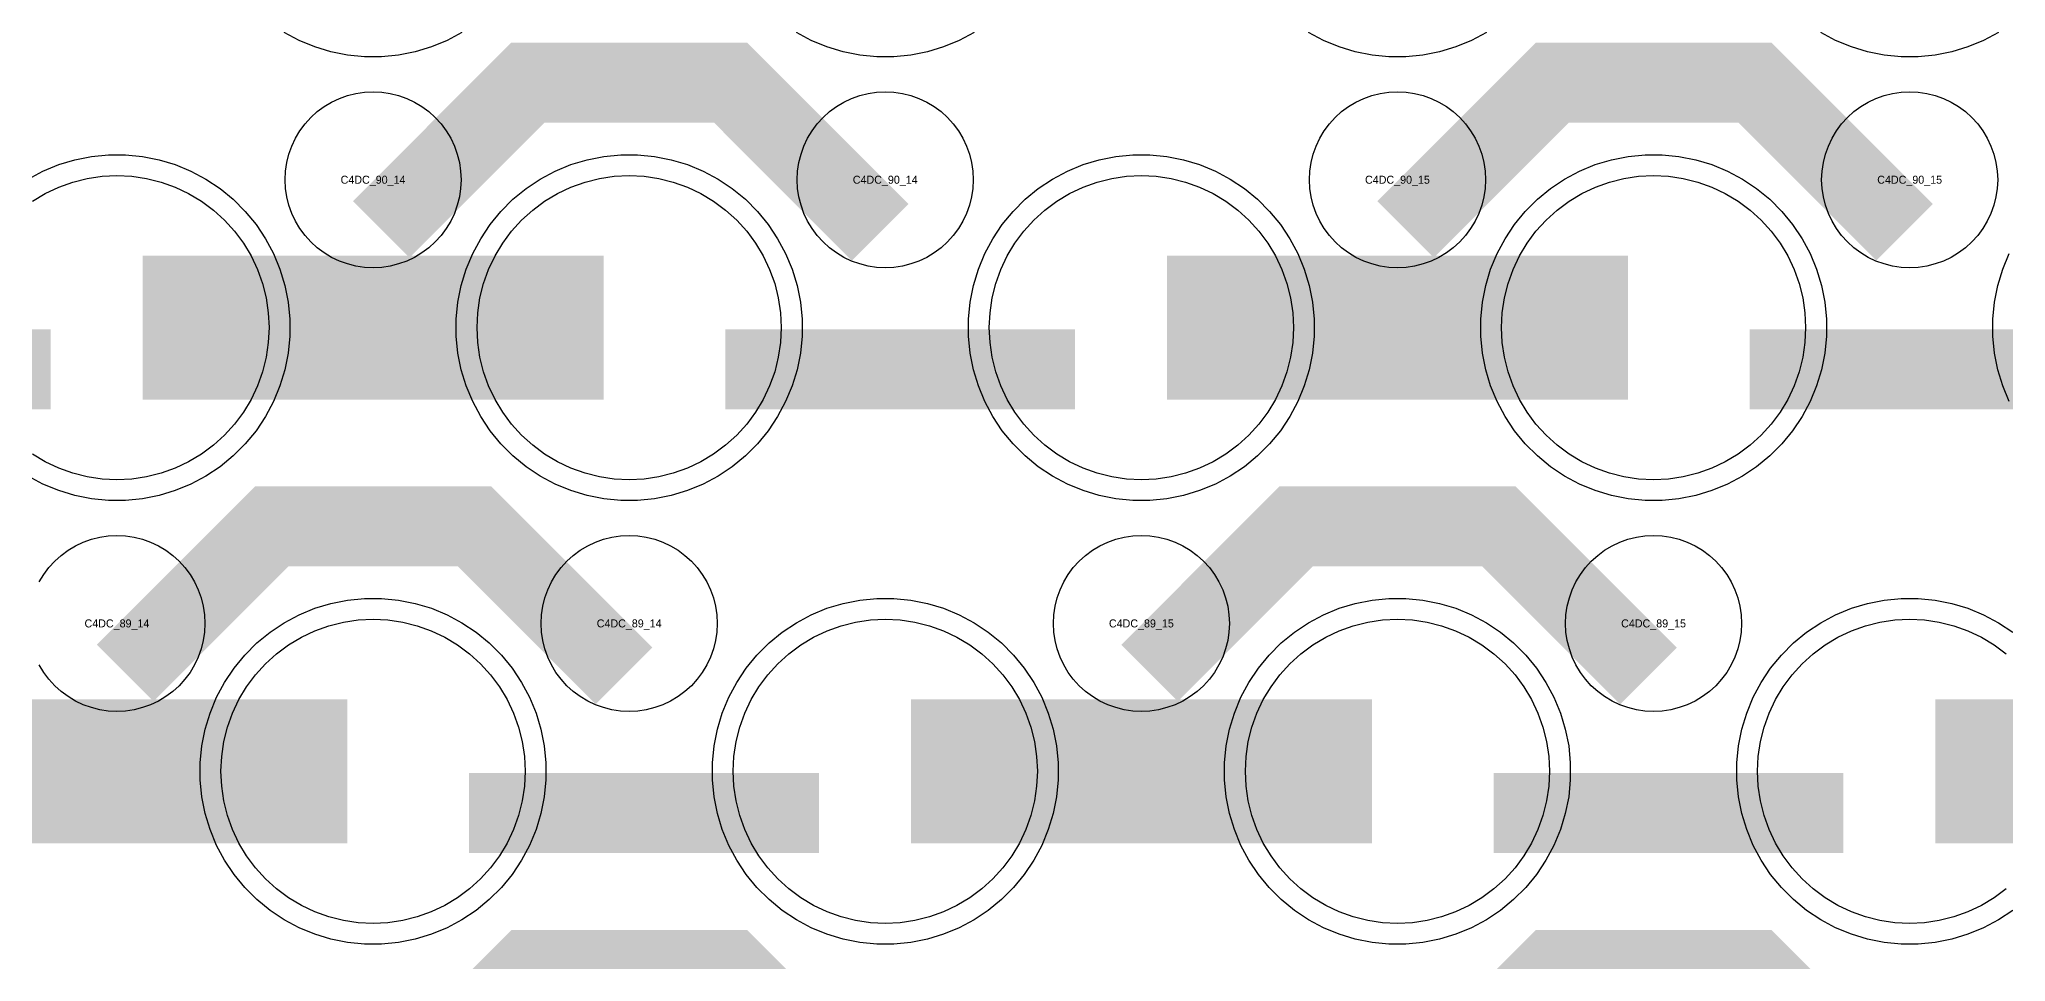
# Model space of a CAD drawing. Extents: x -11880 to 11880, y -14992 to 14992.
# Drawn here: x -7544 to -6930, y -2567 to -2279 of the extents above; entities that cross this region are included whole.
import ezdxf
from ezdxf.enums import TextEntityAlignment as Align

# ---------------------------------------------------------------- set-up
doc = ezdxf.new("R2010")
doc.units = 0
doc.header["$MEASUREMENT"] = 0
for name, color, linetype in [('GDS_775_DT_237', 138, 'CONTINUOUS'), ('RDL1_FS', 34, 'CONTINUOUS'), ('RDL_BS', 160, 'CONTINUOUS')]:
    doc.layers.add(name, color=color, linetype=linetype)

msp = doc.modelspace()

# ---------------------------------------------------------------- linework, layer by layer
at = {"layer": 'RDL1_FS', "color": 11, "true_color": 0xf27172}
msp.add_lwpolyline([(-7546.395, -2329.298), (-7542.395, -2326.9), (-7538.181, -2324.908), (-7533.791, -2323.336), (-7529.268, -2322.204), (-7524.657, -2321.52), (-7520, -2321.291), (-7515.343, -2321.52), (-7510.732, -2322.204), (-7506.209, -2323.336), (-7501.819, -2324.908), (-7497.605, -2326.9), (-7493.605, -2329.298), (-7489.86, -2332.076), (-7486.406, -2335.206), (-7483.276, -2338.66), (-7480.498, -2342.405), (-7478.1, -2346.405), (-7476.108, -2350.619), (-7474.536, -2355.009), (-7473.404, -2359.532), (-7472.72, -2364.143), (-7472.491, -2368.8), (-7472.72, -2373.457), (-7473.404, -2378.068), (-7474.536, -2382.591), (-7476.108, -2386.981), (-7478.1, -2391.195), (-7480.498, -2395.195), (-7483.276, -2398.94), (-7486.406, -2402.394), (-7489.86, -2405.524), (-7493.605, -2408.302), (-7497.605, -2410.7), (-7501.819, -2412.692), (-7506.209, -2414.264), (-7510.732, -2415.396), (-7515.343, -2416.08), (-7520, -2416.309), (-7524.657, -2416.08), (-7529.268, -2415.396), (-7533.791, -2414.264), (-7538.181, -2412.692), (-7542.395, -2410.7), (-7546.395, -2408.302)], dxfattribs=at)
for points in [[(-7360, -2416.309), (-7364.657, -2416.08), (-7369.268, -2415.396), (-7373.791, -2414.264), (-7378.181, -2412.692), (-7382.395, -2410.7), (-7386.395, -2408.302), (-7390.14, -2405.524), (-7393.594, -2402.394), (-7396.724, -2398.94), (-7399.502, -2395.195), (-7401.9, -2391.195), (-7403.892, -2386.981), (-7405.464, -2382.591), (-7406.596, -2378.068), (-7407.28, -2373.457), (-7407.509, -2368.8), (-7407.28, -2364.143), (-7406.596, -2359.532), (-7405.464, -2355.009), (-7403.892, -2350.619), (-7401.9, -2346.405), (-7399.502, -2342.405), (-7396.724, -2338.66), (-7393.594, -2335.206), (-7390.14, -2332.076), (-7386.395, -2329.298), (-7382.395, -2326.9), (-7378.181, -2324.908), (-7373.791, -2323.336), (-7369.268, -2322.204), (-7364.657, -2321.52), (-7360, -2321.291), (-7355.343, -2321.52), (-7350.732, -2322.204), (-7346.209, -2323.336), (-7341.819, -2324.908), (-7337.605, -2326.9), (-7333.605, -2329.298), (-7329.86, -2332.076), (-7326.406, -2335.206), (-7323.276, -2338.66), (-7320.498, -2342.405), (-7318.1, -2346.405), (-7316.108, -2350.619), (-7314.536, -2355.009), (-7313.404, -2359.532), (-7312.72, -2364.143), (-7312.491, -2368.8), (-7312.72, -2373.457), (-7313.404, -2378.068), (-7314.536, -2382.591), (-7316.108, -2386.981), (-7318.1, -2391.195), (-7320.498, -2395.195), (-7323.276, -2398.94), (-7326.406, -2402.394), (-7329.86, -2405.524), (-7333.605, -2408.302), (-7337.605, -2410.7), (-7341.819, -2412.692), (-7346.209, -2414.264), (-7350.732, -2415.396), (-7355.343, -2416.08)], [(-7200, -2416.309), (-7204.657, -2416.08), (-7209.268, -2415.396), (-7213.791, -2414.264), (-7218.181, -2412.692), (-7222.395, -2410.7), (-7226.395, -2408.302), (-7230.14, -2405.524), (-7233.594, -2402.394), (-7236.724, -2398.94), (-7239.502, -2395.195), (-7241.9, -2391.195), (-7243.892, -2386.981), (-7245.464, -2382.591), (-7246.596, -2378.068), (-7247.28, -2373.457), (-7247.509, -2368.8), (-7247.28, -2364.143), (-7246.596, -2359.532), (-7245.464, -2355.009), (-7243.892, -2350.619), (-7241.9, -2346.405), (-7239.502, -2342.405), (-7236.724, -2338.66), (-7233.594, -2335.206), (-7230.14, -2332.076), (-7226.395, -2329.298), (-7222.395, -2326.9), (-7218.181, -2324.908), (-7213.791, -2323.336), (-7209.268, -2322.204), (-7204.657, -2321.52), (-7200, -2321.291), (-7195.343, -2321.52), (-7190.732, -2322.204), (-7186.209, -2323.336), (-7181.819, -2324.908), (-7177.605, -2326.9), (-7173.605, -2329.298), (-7169.86, -2332.076), (-7166.406, -2335.206), (-7163.276, -2338.66), (-7160.498, -2342.405), (-7158.1, -2346.405), (-7156.108, -2350.619), (-7154.536, -2355.009), (-7153.404, -2359.532), (-7152.72, -2364.143), (-7152.491, -2368.8), (-7152.72, -2373.457), (-7153.404, -2378.068), (-7154.536, -2382.591), (-7156.108, -2386.981), (-7158.1, -2391.195), (-7160.498, -2395.195), (-7163.276, -2398.94), (-7166.406, -2402.394), (-7169.86, -2405.524), (-7173.605, -2408.302), (-7177.605, -2410.7), (-7181.819, -2412.692), (-7186.209, -2414.264), (-7190.732, -2415.396), (-7195.343, -2416.08)], [(-7040, -2416.309), (-7044.657, -2416.08), (-7049.268, -2415.396), (-7053.791, -2414.264), (-7058.181, -2412.692), (-7062.395, -2410.7), (-7066.395, -2408.302), (-7070.14, -2405.524), (-7073.594, -2402.394), (-7076.724, -2398.94), (-7079.502, -2395.195), (-7081.9, -2391.195), (-7083.892, -2386.981), (-7085.464, -2382.591), (-7086.596, -2378.068), (-7087.28, -2373.457), (-7087.509, -2368.8), (-7087.28, -2364.143), (-7086.596, -2359.532), (-7085.464, -2355.009), (-7083.892, -2350.619), (-7081.9, -2346.405), (-7079.502, -2342.405), (-7076.724, -2338.66), (-7073.594, -2335.206), (-7070.14, -2332.076), (-7066.395, -2329.298), (-7062.395, -2326.9), (-7058.181, -2324.908), (-7053.791, -2323.336), (-7049.268, -2322.204), (-7044.657, -2321.52), (-7040, -2321.291), (-7035.343, -2321.52), (-7030.732, -2322.204), (-7026.209, -2323.336), (-7021.819, -2324.908), (-7017.605, -2326.9), (-7013.605, -2329.298), (-7009.86, -2332.076), (-7006.406, -2335.206), (-7003.276, -2338.66), (-7000.498, -2342.405), (-6998.1, -2346.405), (-6996.108, -2350.619), (-6994.536, -2355.009), (-6993.404, -2359.532), (-6992.72, -2364.143), (-6992.491, -2368.8), (-6992.72, -2373.457), (-6993.404, -2378.068), (-6994.536, -2382.591), (-6996.108, -2386.981), (-6998.1, -2391.195), (-7000.498, -2395.195), (-7003.276, -2398.94), (-7006.406, -2402.394), (-7009.86, -2405.524), (-7013.605, -2408.302), (-7017.605, -2410.7), (-7021.819, -2412.692), (-7026.209, -2414.264), (-7030.732, -2415.396), (-7035.343, -2416.08)]]:
    msp.add_lwpolyline(points, close=True, dxfattribs=at)
for points in [[(-7511.998, -2368.8, 45, 45, 0), (-7439.998, -2368.8, 45, 45, 0)], [(-7439.998, -2368.8, 45, 45, 0), (-7367.998, -2368.8, 45, 45, 0)], [(-7191.998, -2368.8, 45, 45, 0), (-7119.998, -2368.8, 45, 45, 0)], [(-7119.998, -2368.8, 45, 45, 0), (-7047.998, -2368.8, 45, 45, 0)]]:
    msp.add_lwpolyline(points, format="xyseb", dxfattribs=at)
at = {"layer": 'RDL1_FS'}
for points in [[(-7440, -2554.869), (-7444.657, -2554.64), (-7449.268, -2553.956), (-7453.791, -2552.824), (-7458.181, -2551.252), (-7462.395, -2549.26), (-7466.395, -2546.862), (-7470.14, -2544.084), (-7473.594, -2540.954), (-7476.724, -2537.5), (-7479.502, -2533.755), (-7481.9, -2529.755), (-7483.892, -2525.541), (-7485.464, -2521.151), (-7486.596, -2516.628), (-7487.28, -2512.017), (-7487.509, -2507.36), (-7487.28, -2502.703), (-7486.596, -2498.092), (-7485.464, -2493.569), (-7483.892, -2489.179), (-7481.9, -2484.965), (-7479.502, -2480.965), (-7476.724, -2477.22), (-7473.594, -2473.766), (-7470.14, -2470.636), (-7466.395, -2467.858), (-7462.395, -2465.46), (-7458.181, -2463.468), (-7453.791, -2461.896), (-7449.268, -2460.764), (-7444.657, -2460.08), (-7440, -2459.851), (-7435.343, -2460.08), (-7430.732, -2460.764), (-7426.209, -2461.896), (-7421.819, -2463.468), (-7417.605, -2465.46), (-7413.605, -2467.858), (-7409.86, -2470.636), (-7406.406, -2473.766), (-7403.276, -2477.22), (-7400.498, -2480.965), (-7398.1, -2484.965), (-7396.108, -2489.179), (-7394.536, -2493.569), (-7393.404, -2498.092), (-7392.72, -2502.703), (-7392.491, -2507.36), (-7392.72, -2512.017), (-7393.404, -2516.628), (-7394.536, -2521.151), (-7396.108, -2525.541), (-7398.1, -2529.755), (-7400.498, -2533.755), (-7403.276, -2537.5), (-7406.406, -2540.954), (-7409.86, -2544.084), (-7413.605, -2546.862), (-7417.605, -2549.26), (-7421.819, -2551.252), (-7426.209, -2552.824), (-7430.732, -2553.956), (-7435.343, -2554.64)], [(-7280, -2554.869), (-7284.657, -2554.64), (-7289.268, -2553.956), (-7293.791, -2552.824), (-7298.181, -2551.252), (-7302.395, -2549.26), (-7306.395, -2546.862), (-7310.14, -2544.084), (-7313.594, -2540.954), (-7316.724, -2537.5), (-7319.502, -2533.755), (-7321.9, -2529.755), (-7323.892, -2525.541), (-7325.464, -2521.151), (-7326.596, -2516.628), (-7327.28, -2512.017), (-7327.509, -2507.36), (-7327.28, -2502.703), (-7326.596, -2498.092), (-7325.464, -2493.569), (-7323.892, -2489.179), (-7321.9, -2484.965), (-7319.502, -2480.965), (-7316.724, -2477.22), (-7313.594, -2473.766), (-7310.14, -2470.636), (-7306.395, -2467.858), (-7302.395, -2465.46), (-7298.181, -2463.468), (-7293.791, -2461.896), (-7289.268, -2460.764), (-7284.657, -2460.08), (-7280, -2459.851), (-7275.343, -2460.08), (-7270.732, -2460.764), (-7266.209, -2461.896), (-7261.819, -2463.468), (-7257.605, -2465.46), (-7253.605, -2467.858), (-7249.86, -2470.636), (-7246.406, -2473.766), (-7243.276, -2477.22), (-7240.498, -2480.965), (-7238.1, -2484.965), (-7236.108, -2489.179), (-7234.536, -2493.569), (-7233.404, -2498.092), (-7232.72, -2502.703), (-7232.491, -2507.36), (-7232.72, -2512.017), (-7233.404, -2516.628), (-7234.536, -2521.151), (-7236.108, -2525.541), (-7238.1, -2529.755), (-7240.498, -2533.755), (-7243.276, -2537.5), (-7246.406, -2540.954), (-7249.86, -2544.084), (-7253.605, -2546.862), (-7257.605, -2549.26), (-7261.819, -2551.252), (-7266.209, -2552.824), (-7270.732, -2553.956), (-7275.343, -2554.64)], [(-7120, -2554.869), (-7124.657, -2554.64), (-7129.268, -2553.956), (-7133.791, -2552.824), (-7138.181, -2551.252), (-7142.395, -2549.26), (-7146.395, -2546.862), (-7150.14, -2544.084), (-7153.594, -2540.954), (-7156.724, -2537.5), (-7159.502, -2533.755), (-7161.9, -2529.755), (-7163.892, -2525.541), (-7165.464, -2521.151), (-7166.596, -2516.628), (-7167.28, -2512.017), (-7167.509, -2507.36), (-7167.28, -2502.703), (-7166.596, -2498.092), (-7165.464, -2493.569), (-7163.892, -2489.179), (-7161.9, -2484.965), (-7159.502, -2480.965), (-7156.724, -2477.22), (-7153.594, -2473.766), (-7150.14, -2470.636), (-7146.395, -2467.858), (-7142.395, -2465.46), (-7138.181, -2463.468), (-7133.791, -2461.896), (-7129.268, -2460.764), (-7124.657, -2460.08), (-7120, -2459.851), (-7115.343, -2460.08), (-7110.732, -2460.764), (-7106.209, -2461.896), (-7101.819, -2463.468), (-7097.605, -2465.46), (-7093.605, -2467.858), (-7089.86, -2470.636), (-7086.406, -2473.766), (-7083.276, -2477.22), (-7080.498, -2480.965), (-7078.1, -2484.965), (-7076.108, -2489.179), (-7074.536, -2493.569), (-7073.404, -2498.092), (-7072.72, -2502.703), (-7072.491, -2507.36), (-7072.72, -2512.017), (-7073.404, -2516.628), (-7074.536, -2521.151), (-7076.108, -2525.541), (-7078.1, -2529.755), (-7080.498, -2533.755), (-7083.276, -2537.5), (-7086.406, -2540.954), (-7089.86, -2544.084), (-7093.605, -2546.862), (-7097.605, -2549.26), (-7101.819, -2551.252), (-7106.209, -2552.824), (-7110.732, -2553.956), (-7115.343, -2554.64)]]:
    msp.add_lwpolyline(points, close=True, dxfattribs=at)
msp.add_lwpolyline([(-6929.86, -2544.084), (-6933.605, -2546.862), (-6937.605, -2549.26), (-6941.819, -2551.252), (-6946.209, -2552.824), (-6950.732, -2553.956), (-6955.343, -2554.64), (-6960, -2554.869), (-6964.657, -2554.64), (-6969.268, -2553.956), (-6973.791, -2552.824), (-6978.181, -2551.252), (-6982.395, -2549.26), (-6986.395, -2546.862), (-6990.14, -2544.084), (-6993.594, -2540.954), (-6996.724, -2537.5), (-6999.502, -2533.755), (-7001.9, -2529.755), (-7003.892, -2525.541), (-7005.464, -2521.151), (-7006.596, -2516.628), (-7007.28, -2512.017), (-7007.509, -2507.36), (-7007.28, -2502.703), (-7006.596, -2498.092), (-7005.464, -2493.569), (-7003.892, -2489.179), (-7001.9, -2484.965), (-6999.502, -2480.965), (-6996.724, -2477.22), (-6993.594, -2473.766), (-6990.14, -2470.636), (-6986.395, -2467.858), (-6982.395, -2465.46), (-6978.181, -2463.468), (-6973.791, -2461.896), (-6969.268, -2460.764), (-6964.657, -2460.08), (-6960, -2459.851), (-6955.343, -2460.08), (-6950.732, -2460.764), (-6946.209, -2461.896), (-6941.819, -2463.468), (-6937.605, -2465.46), (-6933.605, -2467.858), (-6929.86, -2470.636)], dxfattribs=at)
for points in [[(-7591.998, -2507.36, 45, 45, 0), (-7519.998, -2507.36, 45, 45, 0)], [(-7519.998, -2507.36, 45, 45, 0), (-7447.998, -2507.36, 45, 45, 0)], [(-7271.998, -2507.36, 45, 45, 0), (-7199.998, -2507.36, 45, 45, 0)], [(-7199.998, -2507.36, 45, 45, 0), (-7127.998, -2507.36, 45, 45, 0)], [(-6951.998, -2507.36, 45, 45, 0), (-6879.998, -2507.36, 45, 45, 0)]]:
    msp.add_lwpolyline(points, format="xyseb", dxfattribs=at)
at = {"layer": 'RDL_BS', "color": 11, "true_color": 0xf27172}
for points in [[(-7412.223, -2276.618), (-7416.885, -2279.11), (-7421.795, -2281.141), (-7426.835, -2282.672), (-7432.062, -2283.718), (-7437.356, -2284.235), (-7442.644, -2284.235), (-7447.938, -2283.718), (-7453.165, -2282.672), (-7458.205, -2281.141), (-7463.115, -2279.11), (-7467.777, -2276.618)], [(-7252.223, -2276.618), (-7256.885, -2279.11), (-7261.795, -2281.141), (-7266.835, -2282.672), (-7272.062, -2283.718), (-7277.356, -2284.235), (-7282.644, -2284.235), (-7287.938, -2283.718), (-7293.165, -2282.672), (-7298.205, -2281.141), (-7303.115, -2279.11), (-7307.777, -2276.618)], [(-7092.223, -2276.618), (-7096.885, -2279.11), (-7101.795, -2281.141), (-7106.835, -2282.672), (-7112.062, -2283.718), (-7117.356, -2284.235), (-7122.644, -2284.235), (-7127.938, -2283.718), (-7133.165, -2282.672), (-7138.205, -2281.141), (-7143.115, -2279.11), (-7147.777, -2276.618)], [(-6932.223, -2276.618), (-6936.885, -2279.11), (-6941.795, -2281.141), (-6946.835, -2282.672), (-6952.062, -2283.718), (-6957.356, -2284.235), (-6962.644, -2284.235), (-6967.938, -2283.718), (-6973.165, -2282.672), (-6978.205, -2281.141), (-6983.115, -2279.11), (-6987.777, -2276.618)], [(-7547.777, -2322.417), (-7543.115, -2319.925), (-7538.205, -2317.894), (-7533.165, -2316.363), (-7527.938, -2315.317), (-7522.644, -2314.8), (-7517.356, -2314.8), (-7512.062, -2315.317), (-7506.835, -2316.363), (-7501.795, -2317.894), (-7496.885, -2319.925), (-7492.223, -2322.417), (-7487.809, -2325.364), (-7483.708, -2328.726), (-7479.926, -2332.508), (-7476.564, -2336.609), (-7473.617, -2341.023), (-7471.125, -2345.685), (-7469.094, -2350.595), (-7467.563, -2355.635), (-7466.517, -2360.862), (-7466, -2366.156), (-7466, -2371.444), (-7466.517, -2376.738), (-7467.563, -2381.965), (-7469.094, -2387.005), (-7471.125, -2391.915), (-7473.617, -2396.577), (-7476.564, -2400.991), (-7479.926, -2405.092), (-7483.708, -2408.874), (-7487.809, -2412.236), (-7492.223, -2415.183), (-7496.885, -2417.675), (-7501.795, -2419.706), (-7506.835, -2421.237), (-7512.062, -2422.283), (-7517.356, -2422.8), (-7522.644, -2422.8), (-7527.938, -2422.283), (-7533.165, -2421.237), (-7538.205, -2419.706), (-7543.115, -2417.675), (-7547.777, -2415.183)], [(-6928.875, -2391.915), (-6930.906, -2387.005), (-6932.437, -2381.965), (-6933.483, -2376.738), (-6934, -2371.444), (-6934, -2366.156), (-6933.483, -2360.862), (-6932.437, -2355.635), (-6930.906, -2350.595), (-6928.875, -2345.685)]]:
    msp.add_lwpolyline(points, dxfattribs=at)
at = {"layer": 'RDL_BS'}
for points in [[(-7437.438, -2338.114, 25, 25, 0), (-7391.623, -2292.299, 25, 25, 0), (-7358.07, -2292.299, 25, 25, 0)], [(-7281.599, -2339.013, 25, 25, 0), (-7328.313, -2292.299, 25, 25, 0), (-7358.071, -2292.299, 25, 25, 0)], [(-7117.438, -2338.114, 25, 25, 0), (-7071.623, -2292.299, 25, 25, 0), (-7038.07, -2292.299, 25, 25, 0)], [(-6961.599, -2339.013, 25, 25, 0), (-7008.313, -2292.299, 25, 25, 0), (-7038.071, -2292.299, 25, 25, 0)], [(-7517.438, -2476.674, 25, 25, 0), (-7471.623, -2430.859, 25, 25, 0), (-7438.07, -2430.859, 25, 25, 0)], [(-7361.599, -2477.573, 25, 25, 0), (-7408.313, -2430.859, 25, 25, 0), (-7438.071, -2430.859, 25, 25, 0)], [(-7197.438, -2476.674, 25, 25, 0), (-7151.623, -2430.859, 25, 25, 0), (-7118.07, -2430.859, 25, 25, 0)], [(-7041.599, -2477.573, 25, 25, 0), (-7088.313, -2430.859, 25, 25, 0), (-7118.071, -2430.859, 25, 25, 0)], [(-7409.984, -2520.373, 25, 25, 0), (-7300.719, -2520.373, 25, 25, 0)], [(-7089.984, -2520.373, 25, 25, 0), (-6980.719, -2520.373, 25, 25, 0)], [(-7437.438, -2615.239, 25, 25, 0), (-7391.623, -2569.424, 25, 25, 0), (-7358.07, -2569.424, 25, 25, 0)], [(-7281.599, -2616.138, 25, 25, 0), (-7328.313, -2569.424, 25, 25, 0), (-7358.071, -2569.424, 25, 25, 0)], [(-7117.438, -2615.239, 25, 25, 0), (-7071.623, -2569.424, 25, 25, 0), (-7038.07, -2569.424, 25, 25, 0)], [(-6961.599, -2616.138, 25, 25, 0), (-7008.313, -2569.424, 25, 25, 0), (-7038.071, -2569.424, 25, 25, 0)]]:
    msp.add_lwpolyline(points, format="xyseb", dxfattribs=at)
for points in [[(-7440, -2350.106), (-7442.693, -2349.974), (-7445.365, -2349.578), (-7447.984, -2348.921), (-7450.519, -2348.014), (-7452.956, -2346.862), (-7455.28, -2345.469), (-7457.443, -2343.866), (-7459.442, -2342.054), (-7461.254, -2340.055), (-7462.857, -2337.892), (-7464.25, -2335.568), (-7465.402, -2333.131), (-7466.309, -2330.596), (-7466.966, -2327.977), (-7467.362, -2325.305), (-7467.494, -2322.612), (-7467.362, -2319.919), (-7466.966, -2317.247), (-7466.309, -2314.628), (-7465.402, -2312.093), (-7464.25, -2309.656), (-7462.857, -2307.332), (-7461.254, -2305.169), (-7459.442, -2303.17), (-7457.443, -2301.358), (-7455.28, -2299.755), (-7452.956, -2298.362), (-7450.519, -2297.21), (-7447.984, -2296.303), (-7445.365, -2295.646), (-7442.693, -2295.25), (-7440, -2295.118), (-7437.307, -2295.25), (-7434.635, -2295.646), (-7432.016, -2296.303), (-7429.481, -2297.21), (-7427.044, -2298.362), (-7424.72, -2299.755), (-7422.557, -2301.358), (-7420.558, -2303.17), (-7418.746, -2305.169), (-7417.143, -2307.332), (-7415.75, -2309.656), (-7414.598, -2312.093), (-7413.691, -2314.628), (-7413.034, -2317.247), (-7412.638, -2319.919), (-7412.506, -2322.612), (-7412.638, -2325.305), (-7413.034, -2327.977), (-7413.691, -2330.596), (-7414.598, -2333.131), (-7415.75, -2335.568), (-7417.143, -2337.892), (-7418.746, -2340.055), (-7420.558, -2342.054), (-7422.557, -2343.866), (-7424.72, -2345.469), (-7427.044, -2346.862), (-7429.481, -2348.014), (-7432.016, -2348.921), (-7434.635, -2349.578), (-7437.307, -2349.974)], [(-7280, -2350.106), (-7282.693, -2349.974), (-7285.365, -2349.578), (-7287.984, -2348.921), (-7290.519, -2348.014), (-7292.956, -2346.862), (-7295.28, -2345.469), (-7297.443, -2343.866), (-7299.442, -2342.054), (-7301.254, -2340.055), (-7302.857, -2337.892), (-7304.25, -2335.568), (-7305.402, -2333.131), (-7306.309, -2330.596), (-7306.966, -2327.977), (-7307.362, -2325.305), (-7307.494, -2322.612), (-7307.362, -2319.919), (-7306.966, -2317.247), (-7306.309, -2314.628), (-7305.402, -2312.093), (-7304.25, -2309.656), (-7302.857, -2307.332), (-7301.254, -2305.169), (-7299.442, -2303.17), (-7297.443, -2301.358), (-7295.28, -2299.755), (-7292.956, -2298.362), (-7290.519, -2297.21), (-7287.984, -2296.303), (-7285.365, -2295.646), (-7282.693, -2295.25), (-7280, -2295.118), (-7277.307, -2295.25), (-7274.635, -2295.646), (-7272.016, -2296.303), (-7269.481, -2297.21), (-7267.044, -2298.362), (-7264.72, -2299.755), (-7262.557, -2301.358), (-7260.558, -2303.17), (-7258.746, -2305.169), (-7257.143, -2307.332), (-7255.75, -2309.656), (-7254.598, -2312.093), (-7253.691, -2314.628), (-7253.034, -2317.247), (-7252.638, -2319.919), (-7252.506, -2322.612), (-7252.638, -2325.305), (-7253.034, -2327.977), (-7253.691, -2330.596), (-7254.598, -2333.131), (-7255.75, -2335.568), (-7257.143, -2337.892), (-7258.746, -2340.055), (-7260.558, -2342.054), (-7262.557, -2343.866), (-7264.72, -2345.469), (-7267.044, -2346.862), (-7269.481, -2348.014), (-7272.016, -2348.921), (-7274.635, -2349.578), (-7277.307, -2349.974)], [(-7120, -2350.106), (-7122.693, -2349.974), (-7125.365, -2349.578), (-7127.984, -2348.921), (-7130.519, -2348.014), (-7132.956, -2346.862), (-7135.28, -2345.469), (-7137.443, -2343.866), (-7139.442, -2342.054), (-7141.254, -2340.055), (-7142.857, -2337.892), (-7144.25, -2335.568), (-7145.402, -2333.131), (-7146.309, -2330.596), (-7146.966, -2327.977), (-7147.362, -2325.305), (-7147.494, -2322.612), (-7147.362, -2319.919), (-7146.966, -2317.247), (-7146.309, -2314.628), (-7145.402, -2312.093), (-7144.25, -2309.656), (-7142.857, -2307.332), (-7141.254, -2305.169), (-7139.442, -2303.17), (-7137.443, -2301.358), (-7135.28, -2299.755), (-7132.956, -2298.362), (-7130.519, -2297.21), (-7127.984, -2296.303), (-7125.365, -2295.646), (-7122.693, -2295.25), (-7120, -2295.118), (-7117.307, -2295.25), (-7114.635, -2295.646), (-7112.016, -2296.303), (-7109.481, -2297.21), (-7107.044, -2298.362), (-7104.72, -2299.755), (-7102.557, -2301.358), (-7100.558, -2303.17), (-7098.746, -2305.169), (-7097.143, -2307.332), (-7095.75, -2309.656), (-7094.598, -2312.093), (-7093.691, -2314.628), (-7093.034, -2317.247), (-7092.638, -2319.919), (-7092.506, -2322.612), (-7092.638, -2325.305), (-7093.034, -2327.977), (-7093.691, -2330.596), (-7094.598, -2333.131), (-7095.75, -2335.568), (-7097.143, -2337.892), (-7098.746, -2340.055), (-7100.558, -2342.054), (-7102.557, -2343.866), (-7104.72, -2345.469), (-7107.044, -2346.862), (-7109.481, -2348.014), (-7112.016, -2348.921), (-7114.635, -2349.578), (-7117.307, -2349.974)], [(-6960, -2350.106), (-6962.693, -2349.974), (-6965.365, -2349.578), (-6967.984, -2348.921), (-6970.519, -2348.014), (-6972.956, -2346.862), (-6975.28, -2345.469), (-6977.443, -2343.866), (-6979.442, -2342.054), (-6981.254, -2340.055), (-6982.857, -2337.892), (-6984.25, -2335.568), (-6985.402, -2333.131), (-6986.309, -2330.596), (-6986.966, -2327.977), (-6987.362, -2325.305), (-6987.494, -2322.612), (-6987.362, -2319.919), (-6986.966, -2317.247), (-6986.309, -2314.628), (-6985.402, -2312.093), (-6984.25, -2309.656), (-6982.857, -2307.332), (-6981.254, -2305.169), (-6979.442, -2303.17), (-6977.443, -2301.358), (-6975.28, -2299.755), (-6972.956, -2298.362), (-6970.519, -2297.21), (-6967.984, -2296.303), (-6965.365, -2295.646), (-6962.693, -2295.25), (-6960, -2295.118), (-6957.307, -2295.25), (-6954.635, -2295.646), (-6952.016, -2296.303), (-6949.481, -2297.21), (-6947.044, -2298.362), (-6944.72, -2299.755), (-6942.557, -2301.358), (-6940.558, -2303.17), (-6938.746, -2305.169), (-6937.143, -2307.332), (-6935.75, -2309.656), (-6934.598, -2312.093), (-6933.691, -2314.628), (-6933.034, -2317.247), (-6932.638, -2319.919), (-6932.506, -2322.612), (-6932.638, -2325.305), (-6933.034, -2327.977), (-6933.691, -2330.596), (-6934.598, -2333.131), (-6935.75, -2335.568), (-6937.143, -2337.892), (-6938.746, -2340.055), (-6940.558, -2342.054), (-6942.557, -2343.866), (-6944.72, -2345.469), (-6947.044, -2346.862), (-6949.481, -2348.014), (-6952.016, -2348.921), (-6954.635, -2349.578), (-6957.307, -2349.974)], [(-7360, -2488.666), (-7362.693, -2488.534), (-7365.365, -2488.138), (-7367.984, -2487.481), (-7370.519, -2486.574), (-7372.956, -2485.422), (-7375.28, -2484.029), (-7377.443, -2482.426), (-7379.442, -2480.614), (-7381.254, -2478.615), (-7382.857, -2476.452), (-7384.25, -2474.128), (-7385.402, -2471.691), (-7386.309, -2469.156), (-7386.966, -2466.537), (-7387.362, -2463.865), (-7387.494, -2461.172), (-7387.362, -2458.479), (-7386.966, -2455.807), (-7386.309, -2453.188), (-7385.402, -2450.653), (-7384.25, -2448.216), (-7382.857, -2445.892), (-7381.254, -2443.729), (-7379.442, -2441.73), (-7377.443, -2439.918), (-7375.28, -2438.315), (-7372.956, -2436.922), (-7370.519, -2435.77), (-7367.984, -2434.863), (-7365.365, -2434.206), (-7362.693, -2433.81), (-7360, -2433.678), (-7357.307, -2433.81), (-7354.635, -2434.206), (-7352.016, -2434.863), (-7349.481, -2435.77), (-7347.044, -2436.922), (-7344.72, -2438.315), (-7342.557, -2439.918), (-7340.558, -2441.73), (-7338.746, -2443.729), (-7337.143, -2445.892), (-7335.75, -2448.216), (-7334.598, -2450.653), (-7333.691, -2453.188), (-7333.034, -2455.807), (-7332.638, -2458.479), (-7332.506, -2461.172), (-7332.638, -2463.865), (-7333.034, -2466.537), (-7333.691, -2469.156), (-7334.598, -2471.691), (-7335.75, -2474.128), (-7337.143, -2476.452), (-7338.746, -2478.615), (-7340.558, -2480.614), (-7342.557, -2482.426), (-7344.72, -2484.029), (-7347.044, -2485.422), (-7349.481, -2486.574), (-7352.016, -2487.481), (-7354.635, -2488.138), (-7357.307, -2488.534)], [(-7200, -2488.666), (-7202.693, -2488.534), (-7205.365, -2488.138), (-7207.984, -2487.481), (-7210.519, -2486.574), (-7212.956, -2485.422), (-7215.28, -2484.029), (-7217.443, -2482.426), (-7219.442, -2480.614), (-7221.254, -2478.615), (-7222.857, -2476.452), (-7224.25, -2474.128), (-7225.402, -2471.691), (-7226.309, -2469.156), (-7226.966, -2466.537), (-7227.362, -2463.865), (-7227.494, -2461.172), (-7227.362, -2458.479), (-7226.966, -2455.807), (-7226.309, -2453.188), (-7225.402, -2450.653), (-7224.25, -2448.216), (-7222.857, -2445.892), (-7221.254, -2443.729), (-7219.442, -2441.73), (-7217.443, -2439.918), (-7215.28, -2438.315), (-7212.956, -2436.922), (-7210.519, -2435.77), (-7207.984, -2434.863), (-7205.365, -2434.206), (-7202.693, -2433.81), (-7200, -2433.678), (-7197.307, -2433.81), (-7194.635, -2434.206), (-7192.016, -2434.863), (-7189.481, -2435.77), (-7187.044, -2436.922), (-7184.72, -2438.315), (-7182.557, -2439.918), (-7180.558, -2441.73), (-7178.746, -2443.729), (-7177.143, -2445.892), (-7175.75, -2448.216), (-7174.598, -2450.653), (-7173.691, -2453.188), (-7173.034, -2455.807), (-7172.638, -2458.479), (-7172.506, -2461.172), (-7172.638, -2463.865), (-7173.034, -2466.537), (-7173.691, -2469.156), (-7174.598, -2471.691), (-7175.75, -2474.128), (-7177.143, -2476.452), (-7178.746, -2478.615), (-7180.558, -2480.614), (-7182.557, -2482.426), (-7184.72, -2484.029), (-7187.044, -2485.422), (-7189.481, -2486.574), (-7192.016, -2487.481), (-7194.635, -2488.138), (-7197.307, -2488.534)], [(-7040, -2488.666), (-7042.693, -2488.534), (-7045.365, -2488.138), (-7047.984, -2487.481), (-7050.519, -2486.574), (-7052.956, -2485.422), (-7055.28, -2484.029), (-7057.443, -2482.426), (-7059.442, -2480.614), (-7061.254, -2478.615), (-7062.857, -2476.452), (-7064.25, -2474.128), (-7065.402, -2471.691), (-7066.309, -2469.156), (-7066.966, -2466.537), (-7067.362, -2463.865), (-7067.494, -2461.172), (-7067.362, -2458.479), (-7066.966, -2455.807), (-7066.309, -2453.188), (-7065.402, -2450.653), (-7064.25, -2448.216), (-7062.857, -2445.892), (-7061.254, -2443.729), (-7059.442, -2441.73), (-7057.443, -2439.918), (-7055.28, -2438.315), (-7052.956, -2436.922), (-7050.519, -2435.77), (-7047.984, -2434.863), (-7045.365, -2434.206), (-7042.693, -2433.81), (-7040, -2433.678), (-7037.307, -2433.81), (-7034.635, -2434.206), (-7032.016, -2434.863), (-7029.481, -2435.77), (-7027.044, -2436.922), (-7024.72, -2438.315), (-7022.557, -2439.918), (-7020.558, -2441.73), (-7018.746, -2443.729), (-7017.143, -2445.892), (-7015.75, -2448.216), (-7014.598, -2450.653), (-7013.691, -2453.188), (-7013.034, -2455.807), (-7012.638, -2458.479), (-7012.506, -2461.172), (-7012.638, -2463.865), (-7013.034, -2466.537), (-7013.691, -2469.156), (-7014.598, -2471.691), (-7015.75, -2474.128), (-7017.143, -2476.452), (-7018.746, -2478.615), (-7020.558, -2480.614), (-7022.557, -2482.426), (-7024.72, -2484.029), (-7027.044, -2485.422), (-7029.481, -2486.574), (-7032.016, -2487.481), (-7034.635, -2488.138), (-7037.307, -2488.534)], [(-7442.644, -2561.36), (-7447.938, -2560.843), (-7453.165, -2559.797), (-7458.205, -2558.266), (-7463.115, -2556.235), (-7467.777, -2553.743), (-7472.191, -2550.796), (-7476.292, -2547.434), (-7480.074, -2543.652), (-7483.436, -2539.551), (-7486.383, -2535.137), (-7488.875, -2530.475), (-7490.906, -2525.565), (-7492.437, -2520.525), (-7493.483, -2515.298), (-7494, -2510.004), (-7494, -2504.716), (-7493.483, -2499.422), (-7492.437, -2494.195), (-7490.906, -2489.155), (-7488.875, -2484.245), (-7486.383, -2479.583), (-7483.436, -2475.169), (-7480.074, -2471.068), (-7476.292, -2467.286), (-7472.191, -2463.924), (-7467.777, -2460.977), (-7463.115, -2458.485), (-7458.205, -2456.454), (-7453.165, -2454.923), (-7447.938, -2453.877), (-7442.644, -2453.36), (-7437.356, -2453.36), (-7432.062, -2453.877), (-7426.835, -2454.923), (-7421.795, -2456.454), (-7416.885, -2458.485), (-7412.223, -2460.977), (-7407.809, -2463.924), (-7403.708, -2467.286), (-7399.926, -2471.068), (-7396.564, -2475.169), (-7393.617, -2479.583), (-7391.125, -2484.245), (-7389.094, -2489.155), (-7387.563, -2494.195), (-7386.517, -2499.422), (-7386, -2504.716), (-7386, -2510.004), (-7386.517, -2515.298), (-7387.563, -2520.525), (-7389.094, -2525.565), (-7391.125, -2530.475), (-7393.617, -2535.137), (-7396.564, -2539.551), (-7399.926, -2543.652), (-7403.708, -2547.434), (-7407.809, -2550.796), (-7412.223, -2553.743), (-7416.885, -2556.235), (-7421.795, -2558.266), (-7426.835, -2559.797), (-7432.062, -2560.843), (-7437.356, -2561.36)], [(-7282.644, -2561.36), (-7287.938, -2560.843), (-7293.165, -2559.797), (-7298.205, -2558.266), (-7303.115, -2556.235), (-7307.777, -2553.743), (-7312.191, -2550.796), (-7316.292, -2547.434), (-7320.074, -2543.652), (-7323.436, -2539.551), (-7326.383, -2535.137), (-7328.875, -2530.475), (-7330.906, -2525.565), (-7332.437, -2520.525), (-7333.483, -2515.298), (-7334, -2510.004), (-7334, -2504.716), (-7333.483, -2499.422), (-7332.437, -2494.195), (-7330.906, -2489.155), (-7328.875, -2484.245), (-7326.383, -2479.583), (-7323.436, -2475.169), (-7320.074, -2471.068), (-7316.292, -2467.286), (-7312.191, -2463.924), (-7307.777, -2460.977), (-7303.115, -2458.485), (-7298.205, -2456.454), (-7293.165, -2454.923), (-7287.938, -2453.877), (-7282.644, -2453.36), (-7277.356, -2453.36), (-7272.062, -2453.877), (-7266.835, -2454.923), (-7261.795, -2456.454), (-7256.885, -2458.485), (-7252.223, -2460.977), (-7247.809, -2463.924), (-7243.708, -2467.286), (-7239.926, -2471.068), (-7236.564, -2475.169), (-7233.617, -2479.583), (-7231.125, -2484.245), (-7229.094, -2489.155), (-7227.563, -2494.195), (-7226.517, -2499.422), (-7226, -2504.716), (-7226, -2510.004), (-7226.517, -2515.298), (-7227.563, -2520.525), (-7229.094, -2525.565), (-7231.125, -2530.475), (-7233.617, -2535.137), (-7236.564, -2539.551), (-7239.926, -2543.652), (-7243.708, -2547.434), (-7247.809, -2550.796), (-7252.223, -2553.743), (-7256.885, -2556.235), (-7261.795, -2558.266), (-7266.835, -2559.797), (-7272.062, -2560.843), (-7277.356, -2561.36)], [(-7122.644, -2561.36), (-7127.938, -2560.843), (-7133.165, -2559.797), (-7138.205, -2558.266), (-7143.115, -2556.235), (-7147.777, -2553.743), (-7152.191, -2550.796), (-7156.292, -2547.434), (-7160.074, -2543.652), (-7163.436, -2539.551), (-7166.383, -2535.137), (-7168.875, -2530.475), (-7170.906, -2525.565), (-7172.437, -2520.525), (-7173.483, -2515.298), (-7174, -2510.004), (-7174, -2504.716), (-7173.483, -2499.422), (-7172.437, -2494.195), (-7170.906, -2489.155), (-7168.875, -2484.245), (-7166.383, -2479.583), (-7163.436, -2475.169), (-7160.074, -2471.068), (-7156.292, -2467.286), (-7152.191, -2463.924), (-7147.777, -2460.977), (-7143.115, -2458.485), (-7138.205, -2456.454), (-7133.165, -2454.923), (-7127.938, -2453.877), (-7122.644, -2453.36), (-7117.356, -2453.36), (-7112.062, -2453.877), (-7106.835, -2454.923), (-7101.795, -2456.454), (-7096.885, -2458.485), (-7092.223, -2460.977), (-7087.809, -2463.924), (-7083.708, -2467.286), (-7079.926, -2471.068), (-7076.564, -2475.169), (-7073.617, -2479.583), (-7071.125, -2484.245), (-7069.094, -2489.155), (-7067.563, -2494.195), (-7066.517, -2499.422), (-7066, -2504.716), (-7066, -2510.004), (-7066.517, -2515.298), (-7067.563, -2520.525), (-7069.094, -2525.565), (-7071.125, -2530.475), (-7073.617, -2535.137), (-7076.564, -2539.551), (-7079.926, -2543.652), (-7083.708, -2547.434), (-7087.809, -2550.796), (-7092.223, -2553.743), (-7096.885, -2556.235), (-7101.795, -2558.266), (-7106.835, -2559.797), (-7112.062, -2560.843), (-7117.356, -2561.36)]]:
    msp.add_lwpolyline(points, close=True, dxfattribs=at)
at = {"layer": 'RDL_BS', "color": 11, "true_color": 0xf27172}
for points in [[(-7362.644, -2422.8), (-7367.938, -2422.283), (-7373.165, -2421.237), (-7378.205, -2419.706), (-7383.115, -2417.675), (-7387.777, -2415.183), (-7392.191, -2412.236), (-7396.292, -2408.874), (-7400.074, -2405.092), (-7403.436, -2400.991), (-7406.383, -2396.577), (-7408.875, -2391.915), (-7410.906, -2387.005), (-7412.437, -2381.965), (-7413.483, -2376.738), (-7414, -2371.444), (-7414, -2366.156), (-7413.483, -2360.862), (-7412.437, -2355.635), (-7410.906, -2350.595), (-7408.875, -2345.685), (-7406.383, -2341.023), (-7403.436, -2336.609), (-7400.074, -2332.508), (-7396.292, -2328.726), (-7392.191, -2325.364), (-7387.777, -2322.417), (-7383.115, -2319.925), (-7378.205, -2317.894), (-7373.165, -2316.363), (-7367.938, -2315.317), (-7362.644, -2314.8), (-7357.356, -2314.8), (-7352.062, -2315.317), (-7346.835, -2316.363), (-7341.795, -2317.894), (-7336.885, -2319.925), (-7332.223, -2322.417), (-7327.809, -2325.364), (-7323.708, -2328.726), (-7319.926, -2332.508), (-7316.564, -2336.609), (-7313.617, -2341.023), (-7311.125, -2345.685), (-7309.094, -2350.595), (-7307.563, -2355.635), (-7306.517, -2360.862), (-7306, -2366.156), (-7306, -2371.444), (-7306.517, -2376.738), (-7307.563, -2381.965), (-7309.094, -2387.005), (-7311.125, -2391.915), (-7313.617, -2396.577), (-7316.564, -2400.991), (-7319.926, -2405.092), (-7323.708, -2408.874), (-7327.809, -2412.236), (-7332.223, -2415.183), (-7336.885, -2417.675), (-7341.795, -2419.706), (-7346.835, -2421.237), (-7352.062, -2422.283), (-7357.356, -2422.8)], [(-7202.644, -2422.8), (-7207.938, -2422.283), (-7213.165, -2421.237), (-7218.205, -2419.706), (-7223.115, -2417.675), (-7227.777, -2415.183), (-7232.191, -2412.236), (-7236.292, -2408.874), (-7240.074, -2405.092), (-7243.436, -2400.991), (-7246.383, -2396.577), (-7248.875, -2391.915), (-7250.906, -2387.005), (-7252.437, -2381.965), (-7253.483, -2376.738), (-7254, -2371.444), (-7254, -2366.156), (-7253.483, -2360.862), (-7252.437, -2355.635), (-7250.906, -2350.595), (-7248.875, -2345.685), (-7246.383, -2341.023), (-7243.436, -2336.609), (-7240.074, -2332.508), (-7236.292, -2328.726), (-7232.191, -2325.364), (-7227.777, -2322.417), (-7223.115, -2319.925), (-7218.205, -2317.894), (-7213.165, -2316.363), (-7207.938, -2315.317), (-7202.644, -2314.8), (-7197.356, -2314.8), (-7192.062, -2315.317), (-7186.835, -2316.363), (-7181.795, -2317.894), (-7176.885, -2319.925), (-7172.223, -2322.417), (-7167.809, -2325.364), (-7163.708, -2328.726), (-7159.926, -2332.508), (-7156.564, -2336.609), (-7153.617, -2341.023), (-7151.125, -2345.685), (-7149.094, -2350.595), (-7147.563, -2355.635), (-7146.517, -2360.862), (-7146, -2366.156), (-7146, -2371.444), (-7146.517, -2376.738), (-7147.563, -2381.965), (-7149.094, -2387.005), (-7151.125, -2391.915), (-7153.617, -2396.577), (-7156.564, -2400.991), (-7159.926, -2405.092), (-7163.708, -2408.874), (-7167.809, -2412.236), (-7172.223, -2415.183), (-7176.885, -2417.675), (-7181.795, -2419.706), (-7186.835, -2421.237), (-7192.062, -2422.283), (-7197.356, -2422.8)], [(-7042.644, -2422.8), (-7047.938, -2422.283), (-7053.165, -2421.237), (-7058.205, -2419.706), (-7063.115, -2417.675), (-7067.777, -2415.183), (-7072.191, -2412.236), (-7076.292, -2408.874), (-7080.074, -2405.092), (-7083.436, -2400.991), (-7086.383, -2396.577), (-7088.875, -2391.915), (-7090.906, -2387.005), (-7092.437, -2381.965), (-7093.483, -2376.738), (-7094, -2371.444), (-7094, -2366.156), (-7093.483, -2360.862), (-7092.437, -2355.635), (-7090.906, -2350.595), (-7088.875, -2345.685), (-7086.383, -2341.023), (-7083.436, -2336.609), (-7080.074, -2332.508), (-7076.292, -2328.726), (-7072.191, -2325.364), (-7067.777, -2322.417), (-7063.115, -2319.925), (-7058.205, -2317.894), (-7053.165, -2316.363), (-7047.938, -2315.317), (-7042.644, -2314.8), (-7037.356, -2314.8), (-7032.062, -2315.317), (-7026.835, -2316.363), (-7021.795, -2317.894), (-7016.885, -2319.925), (-7012.223, -2322.417), (-7007.809, -2325.364), (-7003.708, -2328.726), (-6999.926, -2332.508), (-6996.564, -2336.609), (-6993.617, -2341.023), (-6991.125, -2345.685), (-6989.094, -2350.595), (-6987.563, -2355.635), (-6986.517, -2360.862), (-6986, -2366.156), (-6986, -2371.444), (-6986.517, -2376.738), (-6987.563, -2381.965), (-6989.094, -2387.005), (-6991.125, -2391.915), (-6993.617, -2396.577), (-6996.564, -2400.991), (-6999.926, -2405.092), (-7003.708, -2408.874), (-7007.809, -2412.236), (-7012.223, -2415.183), (-7016.885, -2417.675), (-7021.795, -2419.706), (-7026.835, -2421.237), (-7032.062, -2422.283), (-7037.356, -2422.8)]]:
    msp.add_lwpolyline(points, close=True, dxfattribs=at)
for points in [[(-7649.984, -2381.813, 25, 25, 0), (-7540.719, -2381.813, 25, 25, 0)], [(-7329.984, -2381.813, 25, 25, 0), (-7220.719, -2381.813, 25, 25, 0)], [(-7009.984, -2381.813, 25, 25, 0), (-6900.719, -2381.813, 25, 25, 0)]]:
    msp.add_lwpolyline(points, format="xyseb", dxfattribs=at)
at = {"layer": 'RDL_BS'}
for points in [[(-7544.25, -2448.216), (-7542.857, -2445.892), (-7541.254, -2443.729), (-7539.442, -2441.73), (-7537.443, -2439.918), (-7535.28, -2438.315), (-7532.956, -2436.922), (-7530.519, -2435.77), (-7527.984, -2434.863), (-7525.365, -2434.206), (-7522.693, -2433.81), (-7520, -2433.678), (-7517.307, -2433.81), (-7514.635, -2434.206), (-7512.016, -2434.863), (-7509.481, -2435.77), (-7507.044, -2436.922), (-7504.72, -2438.315), (-7502.557, -2439.918), (-7500.558, -2441.73), (-7498.746, -2443.729), (-7497.143, -2445.892), (-7495.75, -2448.216), (-7494.598, -2450.653), (-7493.691, -2453.188), (-7493.034, -2455.807), (-7492.638, -2458.479), (-7492.506, -2461.172), (-7492.638, -2463.865), (-7493.034, -2466.537), (-7493.691, -2469.156), (-7494.598, -2471.691), (-7495.75, -2474.128), (-7497.143, -2476.452), (-7498.746, -2478.615), (-7500.558, -2480.614), (-7502.557, -2482.426), (-7504.72, -2484.029), (-7507.044, -2485.422), (-7509.481, -2486.574), (-7512.016, -2487.481), (-7514.635, -2488.138), (-7517.307, -2488.534), (-7520, -2488.666), (-7522.693, -2488.534), (-7525.365, -2488.138), (-7527.984, -2487.481), (-7530.519, -2486.574), (-7532.956, -2485.422), (-7535.28, -2484.029), (-7537.443, -2482.426), (-7539.442, -2480.614), (-7541.254, -2478.615), (-7542.857, -2476.452), (-7544.25, -2474.128)], [(-6927.809, -2550.796), (-6932.223, -2553.743), (-6936.885, -2556.235), (-6941.795, -2558.266), (-6946.835, -2559.797), (-6952.062, -2560.843), (-6957.356, -2561.36), (-6962.644, -2561.36), (-6967.938, -2560.843), (-6973.165, -2559.797), (-6978.205, -2558.266), (-6983.115, -2556.235), (-6987.777, -2553.743), (-6992.191, -2550.796), (-6996.292, -2547.434), (-7000.074, -2543.652), (-7003.436, -2539.551), (-7006.383, -2535.137), (-7008.875, -2530.475), (-7010.906, -2525.565), (-7012.437, -2520.525), (-7013.483, -2515.298), (-7014, -2510.004), (-7014, -2504.716), (-7013.483, -2499.422), (-7012.437, -2494.195), (-7010.906, -2489.155), (-7008.875, -2484.245), (-7006.383, -2479.583), (-7003.436, -2475.169), (-7000.074, -2471.068), (-6996.292, -2467.286), (-6992.191, -2463.924), (-6987.777, -2460.977), (-6983.115, -2458.485), (-6978.205, -2456.454), (-6973.165, -2454.923), (-6967.938, -2453.877), (-6962.644, -2453.36), (-6957.356, -2453.36), (-6952.062, -2453.877), (-6946.835, -2454.923), (-6941.795, -2456.454), (-6936.885, -2458.485), (-6932.223, -2460.977), (-6927.809, -2463.924)]]:
    msp.add_lwpolyline(points, dxfattribs=at)

# ---------------------------------------------------------------- texts
at = {"layer": 'GDS_775_DT_237'}
for s, p in [('C4DC_90_14', (-7440, -2322.612)), ('C4DC_90_14', (-7440, -2322.612)), ('C4DC_90_14', (-7280, -2322.612)), ('C4DC_90_14', (-7280, -2322.612)), ('C4DC_90_15', (-7120, -2322.612)), ('C4DC_90_15', (-7120, -2322.612)), ('C4DC_90_15', (-6960, -2322.612)), ('C4DC_90_15', (-6960, -2322.612)), ('C4DC_89_14', (-7520, -2461.172)), ('C4DC_89_14', (-7520, -2461.172)), ('C4DC_89_14', (-7360, -2461.172)), ('C4DC_89_14', (-7360, -2461.172)), ('C4DC_89_15', (-7200, -2461.172)), ('C4DC_89_15', (-7200, -2461.172)), ('C4DC_89_15', (-7040, -2461.172)), ('C4DC_89_15', (-7040, -2461.172))]:
    msp.add_text(s, height=2.5, dxfattribs=at).set_placement(p, align=Align.MIDDLE_CENTER)

doc.saveas('drawing.dxf')
